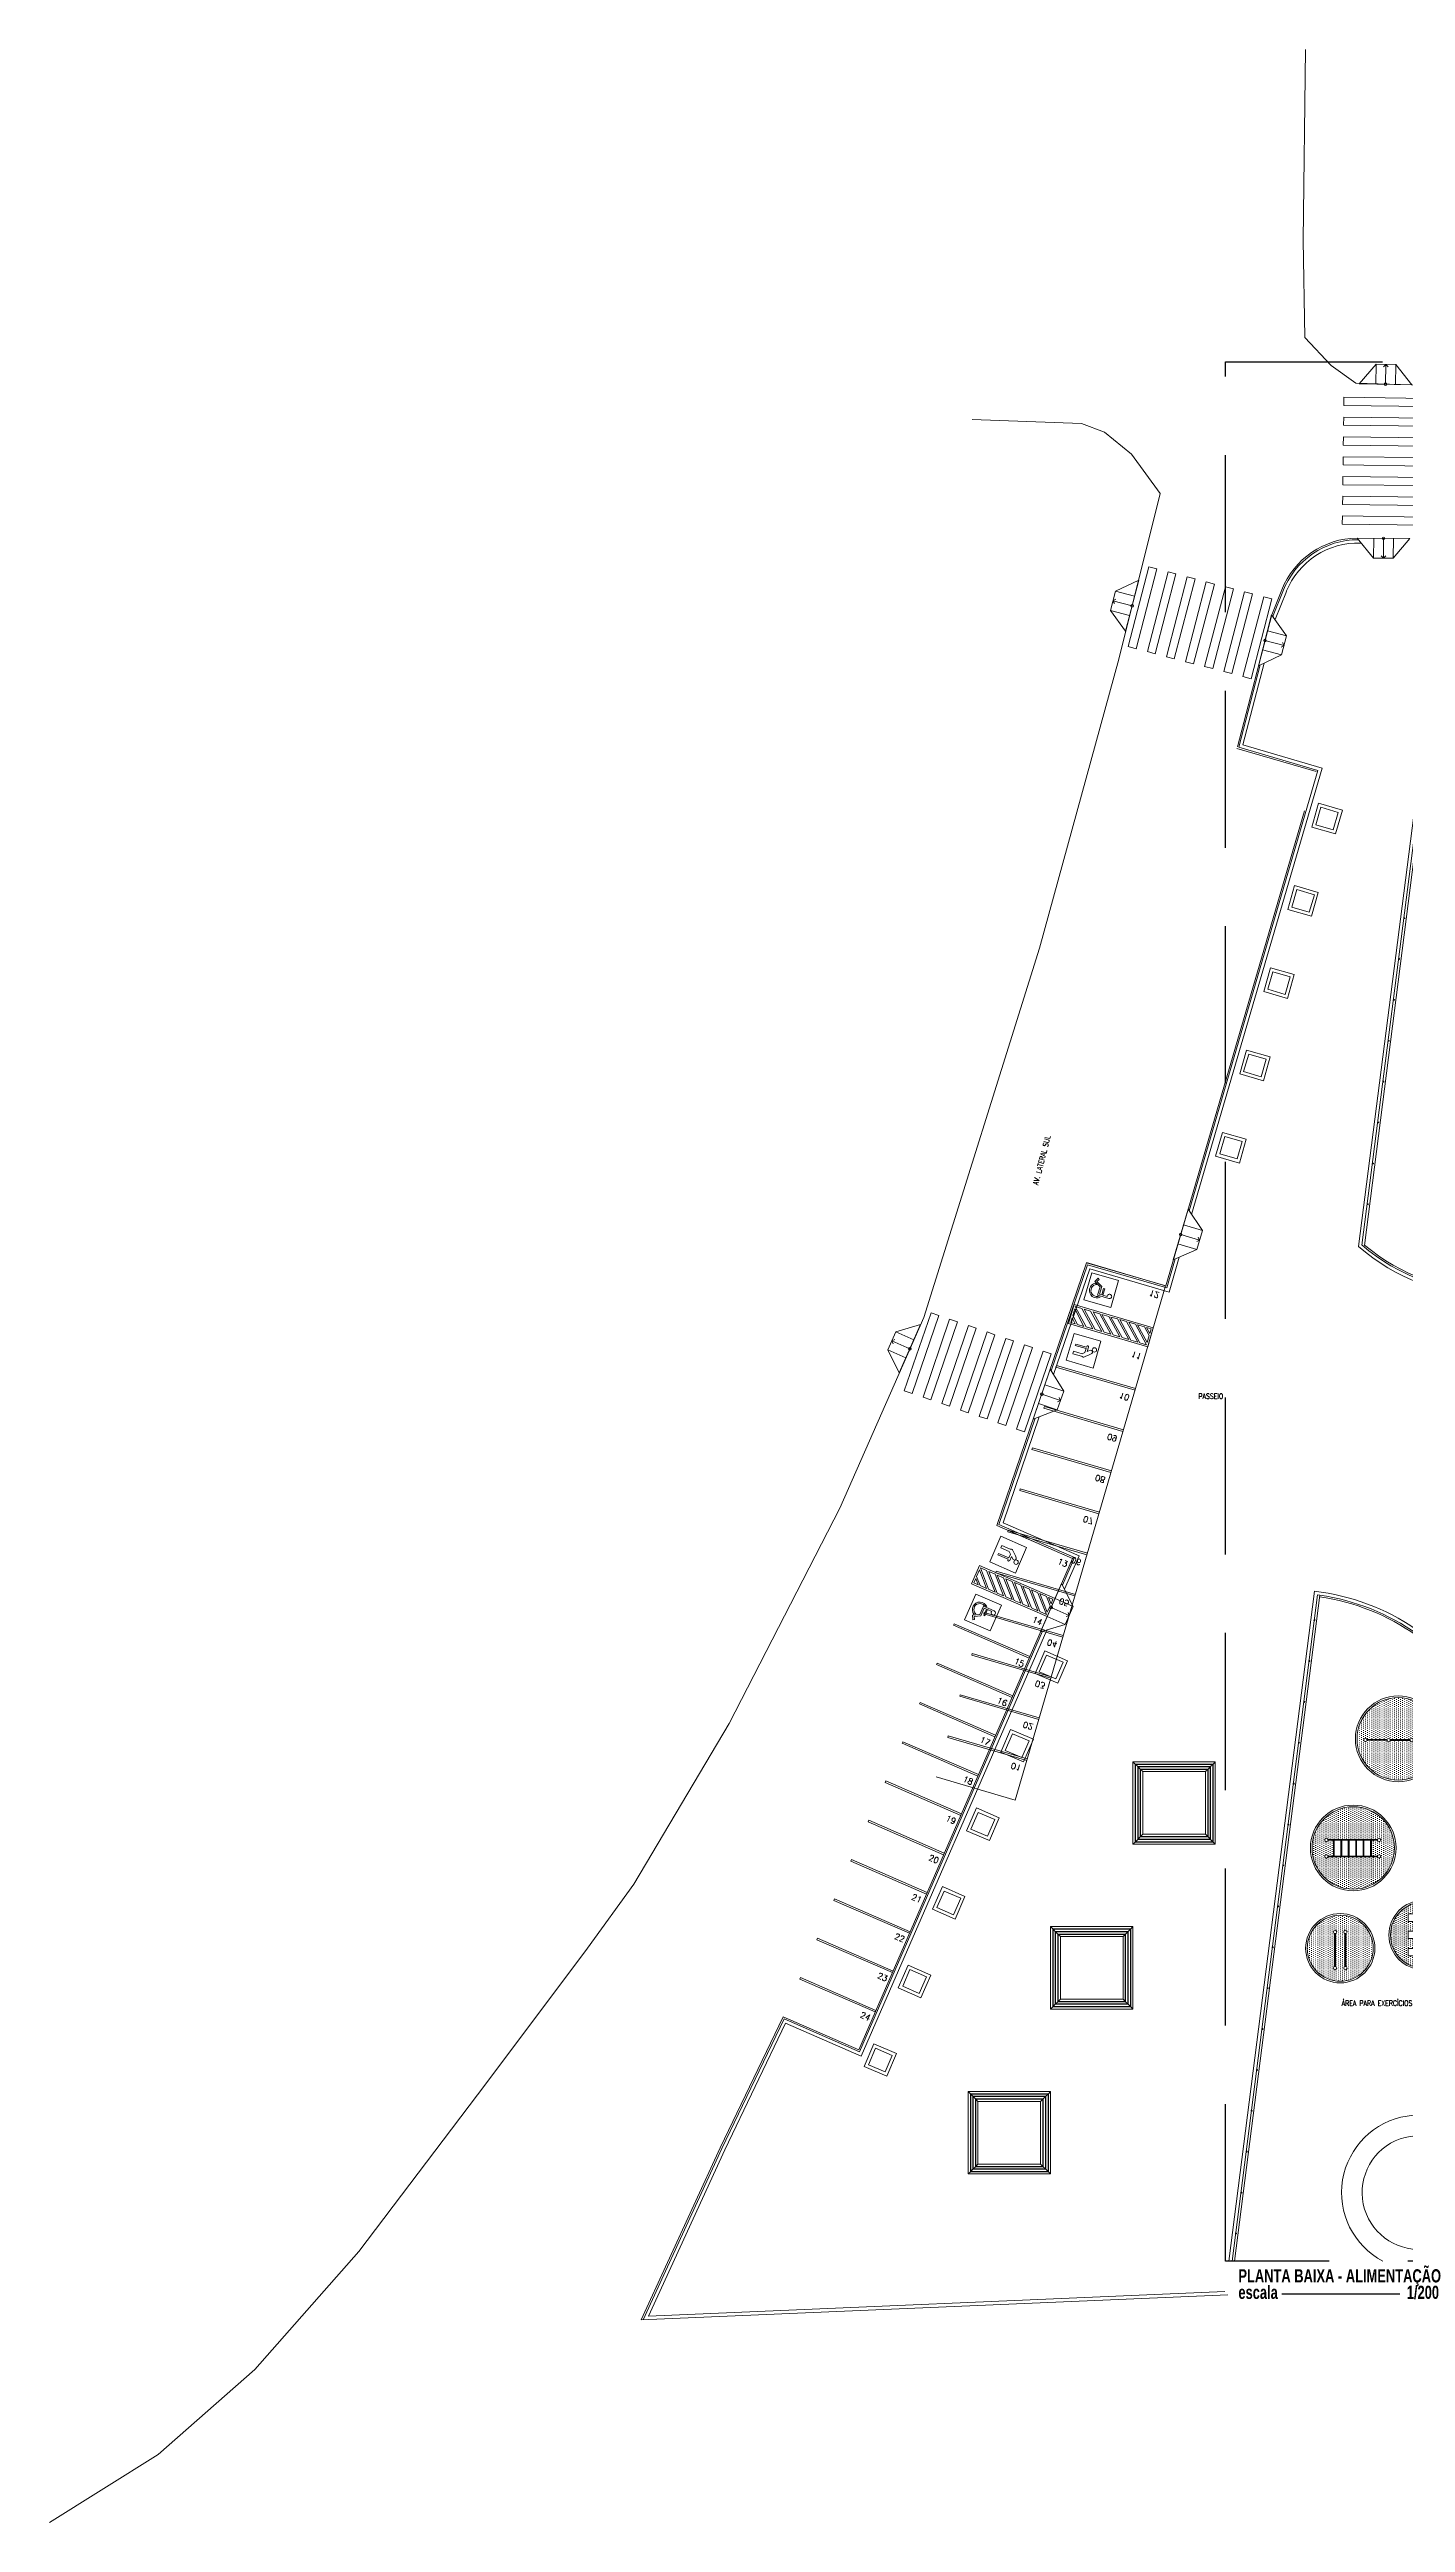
# Model space of a CAD drawing. Header units: millimetres. Extents: x 867 to 1330, y 209 to 507.
# Drawn here: x 1066.5 to 1148.8, y 356.6 to 506.6 of the extents above; entities that cross this region are included whole.
import ezdxf
from ezdxf.enums import TextEntityAlignment as Align

# ---------------------------------------------------------------- set-up
doc = ezdxf.new("R2010")
doc.units = ezdxf.units.MM
doc.header["$LTSCALE"] = 5
doc.linetypes.add('HIDDEN', pattern=[9.525, 6.35, -3.175])
for name, color, linetype, lineweight in [('I-ARQ', 8, 'Continuous', 0), ('I-LAYOUT', 30, 'Continuous', 9), ('I-NORMO_ARQ', 9, 'Continuous', 0), ('I-TEXTOS', 2, 'Continuous', 25)]:
    doc.layers.add(name, color=color, linetype=linetype, lineweight=lineweight)
doc.styles.add('COTA250', font='ROMANS.SHX')
doc.styles.add('ROMANS', font='ROMANS.SHX', dxfattribs={"height": 0.25})
doc.styles.add('SANSSERIFBOLD', font='sasb____.pfb')

# ---------------------------------------------------------------- blocks, each defined once
blk = doc.blocks.new('A$C7A5F3391')
at = {"layer": 'I-ARQ', "ltscale": 10}
for p, q in [((0.14, 4.87), (0, 5)), ((0.29, 4.71), (0.16, 4.85)), ((0.45, 4.56), (0.31, 4.69)), ((0.47, 4.54), (0.6, 4.4)), ((4.54, 4.54), (4.4, 4.4)), ((4.56, 4.56), (4.69, 4.69)), ((4.71, 4.71), (4.85, 4.85)), ((4.87, 4.87), (5, 5)), ((0.14, 0.14), (0, 0)), ((0.29, 0.29), (0.16, 0.16)), ((0.45, 0.45), (0.31, 0.31)), ((0.47, 0.47), (0.6, 0.6)), ((4.54, 0.47), (4.4, 0.6)), ((4.56, 0.45), (4.69, 0.31)), ((4.71, 0.29), (4.85, 0.16)), ((4.87, 0.14), (5, 0))]:
    blk.add_line(p, q, dxfattribs=at)
for points in [[(0, 4.87), (0, 5), (5, 5), (5, 0), (4.87, 0)], [(5, 0.14), (5, 0), (0, 0), (0, 5), (0.14, 5)], [(0, 4.71), (0, 4.85)], [(0, 4.56), (0, 4.69)], [(0.14, 4.87), (0.14, 0.14), (4.87, 0.14)], [(4.87, 0.14), (4.87, 4.87), (0.14, 4.87)], [(0.16, 4.85), (4.85, 4.85), (4.85, 0.16), (0.16, 0.16), (0.16, 4.85)], [(0.29, 4.71), (0.29, 0.29), (4.71, 0.29)], [(0.29, 4.58), (0.29, 4.71), (4.71, 4.71), (4.71, 0.47)], [(4.71, 0.29), (4.71, 4.71), (0.29, 4.71)], [(4.54, 0.29), (0.29, 0.29), (0.29, 4.54)], [(4.54, 0.47), (0.47, 0.47), (0.47, 4.54)], [(4.54, 0), (4.4, 0)]]:
    blk.add_lwpolyline(points, dxfattribs=at)
for points in [[(4.69, 0.31), (0.31, 0.31), (0.31, 4.69), (4.69, 4.69), (4.69, 0.31)], [(4.56, 0.45), (4.56, 4.56), (0.45, 4.56), (0.45, 0.45), (4.56, 0.45)], [(0.47, 4.54), (0.47, 0.47), (4.54, 0.47), (4.54, 4.54)], [(4.4, 0.6), (4.4, 4.4), (0.6, 4.4), (0.6, 0.6), (4.4, 0.6)]]:
    blk.add_lwpolyline(points, close=True, dxfattribs=at)
blk = doc.blocks.new('A$C70E94E78')
at = {"layer": 'I-ARQ', "linetype": 'Continuous', "ltscale": 3}
for p, q in [((0, 0.08), (3.2, 0.08)), ((1.6, 1.28), (1.46, 1.14)), ((1.6, 1.28), (1.6, 0.08)), ((1.6, 1.28), (1.74, 1.14))]:
    blk.add_line(p, q, dxfattribs=at)
for points in [[(1, 1.28), (0, 0.08)], [(2.2, 0.08), (2.2, 1.28), (1, 1.28), (1, 0.08)], [(2.2, 1.28), (3.2, 0.08)]]:
    blk.add_lwpolyline(points, dxfattribs=at)
blk.add_circle((1.6, 0.08), 0.0798, dxfattribs=at)
blk = doc.blocks.new('A$C3C616FB4')
at = {"color": 0}
for points in [[(0.17, 1.06), (0.17, 0.84, 1.067989), (1.1, 0.47), (1.18, 0.33, -1.151299)], [(0.94, 1.12), (0.37, 1.12), (0.37, 0.92), (1.07, 0.92), (1.36, 0.42), (1.57, 0.55), (1.64, 0.44), (1.31, 0.25), (1, 0.79), (0.25, 0.79), (0.25, 1.79, -3.146264), (0.37, 1.61), (0.37, 1.22), (0.94, 1.22)]]:
    blk.add_lwpolyline(points, format="xyb", close=True, dxfattribs=at)
blk = doc.blocks.new('A$C293D0826')
for p, q in [((0.006, 0), (0.048, 0)), ((0.138, 0), (0.16, 0))]:
    blk.add_line(p, q)
for points in [[(0.006, 0), (0.008, 0.136, 0.152101), (0.003, 0.155, -0.324449), (0.004, 0.175, -0.029904), (0.091, 0.273, -0.842544), (0.134, 0.243), (0.102, 0.2)], [(0.102, 0.2), (0.169, 0.2, -0.9137), (0.172, 0.17), (0.16, 0.17), (0.16, 0)]]:
    blk.add_lwpolyline(points, format="xyb")
blk.add_lwpolyline([(0.138, 0), (0.138, 0.169), (0.076, 0.169), (0.047, 0.136), (0.048, 0)])
blk.add_circle((0.154, 0.298), 0.0333)
blk = doc.blocks.new('A$C440D491C')
at = {"layer": 'I-ARQ'}
for p, q in [((24.9, 5), (24.9, 0.91)), ((24.9, 5), (24.9, 0)), ((57.4, 5), (24.9, 5)), ((27.55, 5), (27.55, 0)), ((27.55, 5), (28.75, 5)), ((27.65, 4.9), (27.65, 4.61)), ((28.65, 4.9), (27.65, 3.9)), ((27.94, 4.9), (27.65, 4.9)), ((28.51, 4.9), (27.65, 4.04)), ((28.08, 4.9), (27.65, 4.47)), ((27.94, 4.9), (27.65, 4.61)), ((28.51, 4.9), (28.08, 4.9)), ((28.65, 4.9), (28.65, 4.48)), ((28.65, 4.9), (28.65, 4.9)), ((28.75, 5), (28.75, 0)), ((31.4, 5), (31.4, 0)), ((31.5, 5), (31.5, 0)), ((34, 5), (34, 0)), ((34.1, 5), (34.1, 0)), ((36.6, 5), (36.6, 0)), ((36.7, 5), (36.7, 0)), ((39.2, 5), (39.2, 0)), ((39.3, 5), (39.3, 0)), ((41.8, 5), (41.8, 0)), ((41.9, 5), (41.9, 0)), ((44.4, 5), (44.4, 0)), ((44.5, 5), (44.5, 0)), ((47, 5), (47, 0)), ((47.1, 5), (47.1, 0)), ((49.6, 5), (49.6, 0)), ((49.6, 5), (49.6, 0)), ((49.7, 5), (49.7, 0)), ((49.7, 5), (49.7, 0)), ((52.2, 5), (52.2, 0)), ((52.3, 5), (52.3, 0)), ((54.8, 5), (54.8, 0)), ((54.9, 5), (54.9, 0)), ((57.4, 5), (57.4, 0)), ((28.65, 4.48), (27.65, 3.48)), ((27.65, 4.47), (27.65, 4.04)), ((28.65, 4.34), (27.65, 3.34)), ((28.65, 3.91), (27.65, 2.91)), ((27.65, 3.48), (27.65, 3.9)), ((28.65, 3.77), (27.65, 2.77)), ((28.65, 3.35), (27.65, 2.35)), ((27.65, 2.91), (27.65, 3.34)), ((28.65, 3.21), (27.65, 2.21)), ((28.65, 4.34), (28.65, 3.91)), ((28.65, 3.77), (28.65, 3.35)), ((28.65, 3.21), (28.65, 2.78)), ((28.65, 2.78), (27.65, 1.78)), ((27.65, 2.35), (27.65, 2.77)), ((28.65, 2.64), (27.65, 1.64)), ((28.65, 2.22), (27.65, 1.22)), ((27.65, 1.78), (27.65, 2.21)), ((28.65, 2.07), (27.65, 1.07)), ((28.65, 1.65), (27.65, 0.65)), ((27.65, 1.22), (27.65, 1.64)), ((28.65, 1.51), (27.65, 0.51)), ((28.65, 2.64), (28.65, 2.22)), ((28.65, 2.07), (28.65, 1.65)), ((28.65, 1.51), (28.65, 1.08)), ((28.75, 0), (27.55, 0)), ((28.65, 1.08), (27.65, 0.1)), ((27.65, 0.65), (27.65, 1.07)), ((27.65, 0.1), (27.65, 0.51)), ((28.65, 0.94), (27.79, 0.1)), ((28.22, 0.1), (27.79, 0.1)), ((28.65, 0.52), (28.22, 0.1)), ((28.65, 0.38), (28.36, 0.1)), ((28.65, 0.1), (28.36, 0.1)), ((28.65, 0.94), (28.65, 0.52)), ((28.65, 0.38), (28.65, 0.1)), ((31.5, 0), (31.4, 0)), ((34.1, 0), (34, 0)), ((36.7, 0), (36.6, 0)), ((39.3, 0), (39.2, 0)), ((41.9, 0), (41.8, 0)), ((44.5, 0), (44.4, 0)), ((47.1, 0), (47, 0)), ((49.7, 0), (49.6, 0)), ((49.7, 0), (49.6, 0)), ((52.3, 0), (52.2, 0)), ((54.9, 0), (54.8, 0))]:
    blk.add_line(p, q, dxfattribs=at)
at = {"layer": 'I-LAYOUT'}
for points in [[(27.1, 0.48), (25.4, 0.48), (25.4, 2.18), (27.1, 2.18)], [(29.23, 0.48), (30.93, 0.48), (30.93, 2.18), (29.23, 2.18)]]:
    blk.add_lwpolyline(points, close=True, dxfattribs=at)
at = {"layer": 'I-LAYOUT', "xscale": -0.7200000006705523, "yscale": 0.7200000006705523, "zscale": 0.7200000000000001}
blk.add_blockref('A$C3C616FB4', (26.79, 0.63), dxfattribs=at)
at = {"layer": 'I-LAYOUT', "extrusion": (0, 0, -1), "xscale": 4, "yscale": 4, "zscale": -4}
blk.add_blockref('A$C293D0826', (-30.46, 0.76), dxfattribs=at)
at = {"layer": 'I-ARQ', "style": 'COTA250', "text_generation_flag": 2}
for s, p in [('12', (25.58, 4.48)), ('11', (29.45, 4.48)), ('10', (32.05, 4.48)), ('09', (34.65, 4.48)), ('08', (37.25, 4.48)), ('07', (39.85, 4.48)), ('06', (42.45, 4.48)), ('05', (45.05, 4.48)), ('04', (47.65, 4.48)), ('03', (50.25, 4.48)), ('02', (52.85, 4.48)), ('01', (55.45, 4.48))]:
    blk.add_text(s, height=0.36, rotation=270, dxfattribs=at).set_placement(p, align=Align.MIDDLE_CENTER)
blk = doc.blocks.new('A$C2D12074D')
at = {"layer": 'I-ARQ'}
for p, q in [((0, 5), (0, 0.91)), ((0, 5), (0, 0)), ((32.5, 5), (0, 5)), ((2.65, 5), (2.65, 0)), ((2.65, 5), (3.85, 5)), ((2.75, 4.9), (2.75, 4.61)), ((3.75, 4.9), (2.75, 3.9)), ((3.04, 4.9), (2.75, 4.9)), ((3.61, 4.9), (2.75, 4.04)), ((3.18, 4.9), (2.75, 4.47)), ((3.04, 4.9), (2.75, 4.61)), ((3.61, 4.9), (3.18, 4.9)), ((3.75, 4.9), (3.75, 4.48)), ((3.75, 4.9), (3.75, 4.9)), ((3.85, 5), (3.85, 0)), ((6.5, 5), (6.5, 0)), ((6.6, 5), (6.6, 0)), ((9.1, 5), (9.1, 0)), ((9.2, 5), (9.2, 0)), ((11.7, 5), (11.7, 0)), ((11.8, 5), (11.8, 0)), ((14.3, 5), (14.3, 0)), ((14.4, 5), (14.4, 0)), ((16.9, 5), (16.9, 0)), ((17, 5), (17, 0)), ((19.5, 5), (19.5, 0)), ((19.6, 5), (19.6, 0)), ((22.1, 5), (22.1, 0)), ((22.2, 5), (22.2, 0)), ((24.7, 5), (24.7, 0)), ((24.7, 5), (24.7, 0)), ((24.8, 5), (24.8, 0)), ((24.8, 5), (24.8, 0)), ((27.3, 5), (27.3, 0)), ((27.4, 5), (27.4, 0)), ((29.9, 5), (29.9, 0)), ((30, 5), (30, 0)), ((32.5, 5), (32.5, 0)), ((3.75, 4.48), (2.75, 3.48)), ((2.75, 4.47), (2.75, 4.04)), ((3.75, 4.34), (2.75, 3.34)), ((3.75, 3.91), (2.75, 2.91)), ((2.75, 3.48), (2.75, 3.9)), ((3.75, 3.77), (2.75, 2.77)), ((3.75, 3.35), (2.75, 2.35)), ((2.75, 2.91), (2.75, 3.34)), ((3.75, 3.21), (2.75, 2.21)), ((3.75, 4.34), (3.75, 3.91)), ((3.75, 3.77), (3.75, 3.35)), ((3.75, 3.21), (3.75, 2.78)), ((3.75, 2.78), (2.75, 1.78)), ((2.75, 2.35), (2.75, 2.77)), ((3.75, 2.64), (2.75, 1.64)), ((3.75, 2.22), (2.75, 1.22)), ((2.75, 1.78), (2.75, 2.21)), ((3.75, 2.07), (2.75, 1.07)), ((3.75, 1.65), (2.75, 0.65)), ((2.75, 1.22), (2.75, 1.64)), ((3.75, 1.51), (2.75, 0.51)), ((3.75, 2.64), (3.75, 2.22)), ((3.75, 2.07), (3.75, 1.65)), ((3.75, 1.51), (3.75, 1.08)), ((3.85, 0), (2.65, 0)), ((3.75, 1.08), (2.75, 0.1)), ((2.75, 0.65), (2.75, 1.07)), ((2.75, 0.1), (2.75, 0.51)), ((3.75, 0.94), (2.89, 0.1)), ((3.32, 0.1), (2.89, 0.1)), ((3.75, 0.52), (3.32, 0.1)), ((3.75, 0.38), (3.46, 0.1)), ((3.75, 0.1), (3.46, 0.1)), ((3.75, 0.94), (3.75, 0.52)), ((3.75, 0.38), (3.75, 0.1)), ((6.6, 0), (6.5, 0)), ((9.2, 0), (9.1, 0)), ((11.8, 0), (11.7, 0)), ((14.4, 0), (14.3, 0)), ((17, 0), (16.9, 0)), ((19.6, 0), (19.5, 0)), ((22.2, 0), (22.1, 0)), ((24.8, 0), (24.7, 0)), ((24.8, 0), (24.7, 0)), ((27.4, 0), (27.3, 0)), ((30, 0), (29.9, 0))]:
    blk.add_line(p, q, dxfattribs=at)
at = {"layer": 'I-LAYOUT'}
for points in [[(2.2, 0.48), (0.5, 0.48), (0.5, 2.18), (2.2, 2.18)], [(4.33, 0.48), (6.03, 0.48), (6.03, 2.18), (4.33, 2.18)]]:
    blk.add_lwpolyline(points, close=True, dxfattribs=at)
at = {"layer": 'I-LAYOUT', "extrusion": (0, 0, -1), "xscale": -4, "yscale": 4, "zscale": -4}
blk.add_blockref('A$C293D0826', (-0.96, 0.76), dxfattribs=at)
at = {"layer": 'I-LAYOUT', "xscale": 0.7200000006705523, "yscale": 0.7200000006705523, "zscale": 0.7200000006705523}
blk.add_blockref('A$C3C616FB4', (4.64, 0.63), dxfattribs=at)
at = {"layer": 'I-ARQ', "style": 'COTA250'}
for s, p in [('13', (0.48, 4.56)), ('14', (4.33, 4.56)), ('15', (7.08, 4.56)), ('16', (9.68, 4.56)), ('17', (12.28, 4.56)), ('18', (14.88, 4.56)), ('19', (17.48, 4.56)), ('20', (20.08, 4.56)), ('21', (22.68, 4.56)), ('22', (25.28, 4.56)), ('23', (27.88, 4.56)), ('24', (30.48, 4.56))]:
    blk.add_text(s, height=0.36, rotation=90, dxfattribs=at).set_placement(p, align=Align.MIDDLE_CENTER)
blk = doc.blocks.new('A$C5FAE593F')
at = {"layer": 'I-ARQ'}
for points in [[(2.1, 7.77), (1.94, 7.29), (6.67, 5.68), (6.83, 6.15)], [(2.49, 8.9), (2.33, 8.43), (7.06, 6.81), (7.22, 7.29)], [(1.71, 6.63), (1.55, 6.16), (6.28, 4.54), (6.44, 5.02)], [(1.33, 5.5), (1.16, 5.02), (5.9, 3.41), (6.06, 3.88)], [(0.55, 3.22), (0.39, 2.75), (5.12, 1.14), (5.28, 1.61)], [(0.94, 4.36), (0.78, 3.89), (5.51, 2.27), (5.67, 2.74)], [(0.16, 2.09), (0, 1.62), (4.73, 0), (4.89, 0.47)]]:
    blk.add_lwpolyline(points, close=True, dxfattribs=at)
blk = doc.blocks.new('01')
at = {"layer": 'I-ARQ'}
for p, q in [((1877.19, 962.2), (1879.2, 962.2)), ((1877.19, 962.15), (1879.2, 962.15)), ((1877.2, 961.57), (1879.2, 961.57)), ((1877.2, 961.52), (1879.2, 961.52))]:
    blk.add_line(p, q, dxfattribs=at)
for centre in [(1877.1, 962.17), (1877.1, 961.54), (1879.3, 962.17), (1879.3, 961.54)]:
    blk.add_circle(centre, 0.1, dxfattribs=at)
blk = doc.blocks.new('A$C3AF01359')
at = {"layer": 'I-ARQ'}
h = blk.add_hatch(dxfattribs=at)
h.set_pattern_fill('DOTS', color=256, scale=2, style=0)
h.set_pattern_definition([(0, (0.1, 0.1), (0.0625, 0.125), [0, -0.125])])
h.paths.add_polyline_path([(0.1, 2.1, 1), (4.1, 2.1, 1)])
h.paths.add_polyline_path([(3.22, 2.44, -0.881018), (3.42, 2.41, -0.881018), (3.22, 2.39), (1.21, 2.39, -0.881018), (1.02, 2.41, -0.881018), (1.21, 2.44)], flags=16)
h.paths.add_polyline_path([(3.22, 1.81, -0.881018), (3.42, 1.78, -0.881018), (3.22, 1.76), (1.21, 1.76, -0.886957), (1.02, 1.78, -0.875093), (1.21, 1.81)], flags=16)
for radius in [2.1, 2]:
    blk.add_circle((2.1, 2.1), radius, dxfattribs=at)
at = {"layer": 'I-ARQ', "rotation": 179.9998712936228}
blk.add_blockref('01', (1880.41, 963.95), dxfattribs=at)
blk = doc.blocks.new('5')
at = {"layer": 'I-ARQ'}
for p, q in [((-3.1, 1.03), (-0.1, 1.03)), ((-3.1, 0.98), (-0.1, 0.98)), ((-3.1, 0.02), (-0.1, 0.02)), ((-2.73, 0.98), (-2.73, 0.02)), ((-2.68, 0.98), (-2.68, 0.02)), ((-2.28, 0.98), (-2.28, 0.02)), ((-2.23, 0.98), (-2.23, 0.02)), ((-1.83, 0.98), (-1.83, 0.02)), ((-1.78, 0.98), (-1.78, 0.02)), ((-1.38, 0.98), (-1.38, 0.02)), ((-1.33, 0.98), (-1.33, 0.02)), ((-0.93, 0.98), (-0.93, 0.02)), ((-0.88, 0.98), (-0.88, 0.02)), ((-0.48, 0.98), (-0.48, 0.02)), ((-0.43, 0.98), (-0.43, 0.02)), ((-3.1, -0.03), (-0.1, -0.03))]:
    blk.add_line(p, q, dxfattribs=at)
for centre in [(-3.2, 1), (-3.2, 0), (0, 1), (0, 0)]:
    blk.add_circle(centre, 0.1, dxfattribs=at)
blk = doc.blocks.new('A$C3DA76D2A')
at = {"layer": 'I-ARQ'}
h = blk.add_hatch(dxfattribs=at)
h.set_pattern_fill('DOTS', color=256, scale=2, style=0)
h.set_pattern_definition([(0, (0.1, 0.1), (0.0625, 0.125), [0, -0.125])])
h.paths.add_polyline_path([(0.1, 2.6, 1), (5.1, 2.6, 1)])
h.paths.add_polyline_path([(3.14, 1.07, -0.345614), (3.22, 0.97, -1), (3.02, 0.97, -0.338379), (3.09, 1.07), (3.09, 1.4), (2.14, 1.4), (2.14, 1.07, -0.341886), (2.21, 0.97, -1), (2.01, 0.97, -0.342111), (2.09, 1.07), (2.09, 4.07, -0.341886), (2.02, 4.17, -1), (2.22, 4.17, -0.342111), (2.14, 4.07), (2.14, 3.7), (3.09, 3.7), (3.09, 4.07, -0.341886), (3.02, 4.17, -1), (3.22, 4.17, -0.342111), (3.14, 4.07)], flags=16)
for radius in [2.6, 2.5]:
    blk.add_circle((2.6, 2.6), radius, dxfattribs=at)
at = {"layer": 'I-ARQ', "rotation": 269.976753056994}
blk.add_blockref('5', (2.11, 0.97), dxfattribs=at)
blk = doc.blocks.new('03')
at = {"layer": 'I-ARQ'}
for p, q in [((-4.1, 0.02), (-2.9, 0.02)), ((-2.7, 0.02), (-1.5, 0.02)), ((-1.3, 0.02), (-0.1, 0.02)), ((-4.1, -0.03), (-2.9, -0.03)), ((-2.7, -0.03), (-1.5, -0.03)), ((-1.3, -0.03), (-0.1, -0.03))]:
    blk.add_line(p, q, dxfattribs=at)
for centre in [(-4.2, 0), (-2.8, 0), (-1.4, 0), (0, 0)]:
    blk.add_circle(centre, 0.1, dxfattribs=at)
blk = doc.blocks.new('A$C58420811')
at = {"layer": 'I-ARQ'}
h = blk.add_hatch(dxfattribs=at)
h.set_pattern_fill('DOTS', color=256, scale=2, style=0)
h.set_pattern_definition([(0, (0, 0), (0.0625, 0.125), [0, -0.125])])
h.paths.add_polyline_path([(0.6, 3.1, 1), (5.6, 3.1, 1)])
h.paths.add_polyline_path([(3.27, 3.91, -0.34231), (3.19, 3.82), (3.19, 2.61, -0.341687), (3.26, 2.51, -0.328756), (3.19, 2.42), (3.19, 1.21, -0.341687), (3.27, 1.11, -1), (3.07, 1.11, -0.34231), (3.14, 1.21), (3.14, 2.42, -0.355179), (3.06, 2.51, -0.34231), (3.14, 2.61), (3.14, 3.82, -0.341687), (3.07, 3.91, -0.34231), (3.14, 4.01), (3.14, 5.22, -0.341687), (3.07, 5.31, -1), (3.27, 5.31, -0.34231), (3.19, 5.22), (3.19, 4.01, -0.341687)], flags=16)
for radius in [2.6, 2.5]:
    blk.add_circle((3.1, 3.1), radius, dxfattribs=at)
at = {"layer": 'I-ARQ', "rotation": 269.9359349999842}
blk.add_blockref('03', (3.17, 1.11), dxfattribs=at)
blk = doc.blocks.new('04')
at = {"layer": 'I-ARQ'}
for p, q in [((0, 0), (0, 0.45)), ((0, 0.45), (1.57, 0.45)), ((0, 0), (1.57, 0)), ((1.6, 0.06), (1.6, 0.39)), ((1.65, 0.08), (1.65, 0.38))]:
    blk.add_line(p, q, dxfattribs=at)
for centre in [(1.65, 0.45), (1.65, 0)]:
    blk.add_circle(centre, 0.075, dxfattribs=at)
blk = doc.blocks.new('A$C77C96547')
at = {"layer": 'I-ARQ'}
h = blk.add_hatch(dxfattribs=at)
h.set_pattern_fill('DOTS', color=256, scale=2, style=0)
h.set_pattern_definition([(0, (0.1, 0.1), (0.0625, 0.125), [0, -0.125])])
h.paths.add_polyline_path([(0.1, 2.1, 1), (4.1, 2.1, 1)])
h.paths.add_polyline_path([(2.39, 2.83, -0.414214), (2.32, 2.75), (2.32, 1.18), (1.87, 1.18), (1.87, 2.75, -0.414214), (1.79, 2.83, -1), (1.94, 2.83), (2.24, 2.83, -1)], flags=16)
h.paths.add_polyline_path([(2.99, 2.83), (3.29, 2.83, -1), (3.44, 2.83, -0.414214), (3.37, 2.75), (3.37, 1.18), (2.92, 1.18), (2.92, 2.75, -0.414214), (2.84, 2.83, -1)], flags=16)
h.paths.add_polyline_path([(1.34, 2.83, -0.414214), (1.27, 2.75), (1.27, 1.18), (0.82, 1.18), (0.82, 2.75, -0.414214), (0.74, 2.83, -1), (0.89, 2.83), (1.19, 2.83, -1)], flags=16)
for radius in [2.1, 2]:
    blk.add_circle((2.1, 2.1), radius, dxfattribs=at)
at = {"layer": 'I-ARQ', "xscale": -1, "rotation": 270.0001287530679}
for p in [(0.82, 1.18), (1.87, 1.18), (2.92, 1.18)]:
    blk.add_blockref('04', p, dxfattribs=at)
blk = doc.blocks.new('CERCA')
at = {"layer": 'I-ARQ'}
blk.add_lwpolyline([(-0.02, 0), (0.03, 0), (0.03, -0.06), (-0.02, -0.06)], close=True, dxfattribs=at)

msp = doc.modelspace()

# ---------------------------------------------------------------- linework, layer by layer
at = {"linetype": 'HIDDEN', "ltscale": 0.3}
msp.add_lwpolyline([(1137.87, 487.62), (1272.76, 487.62), (1272.76, 372.43), (1137.87, 372.43)], close=True, dxfattribs=at)
at = {"layer": 'I-ARQ'}
for p, q in [((1149.07, 476.91), (1145.87, 476.94)), ((1146.08, 476.63), (1146.12, 476.63)), ((1140.68, 472.28), (1141.29, 473.8)), ((1140.78, 472.25), (1141.35, 473.69)), ((1140.89, 471.99), (1141.57, 473.69)), ((1138.6, 464.28), (1140.68, 472.28)), ((1140.76, 472.18), (1140.78, 472.25)), ((1138.69, 464.25), (1139.99, 469.24)), ((1138.93, 464.39), (1140.23, 469.35)), ((1138.57, 464.18), (1143.37, 462.78)), ((1138.69, 464.25), (1143.49, 462.85)), ((1138.93, 464.39), (1143.74, 462.98)), ((1143.49, 462.85), (1135.68, 436.13)), ((1143.74, 462.98), (1135.82, 435.92)), ((1149.58, 462.33), (1145.95, 433.97)), ((1149.79, 462.39), (1146.16, 434.05)), ((1149.94, 462.37), (1146.31, 434.03)), ((1142.67, 460.39), (1134.25, 431.58)), ((1124.01, 417.05), (1129.45, 432.99)), ((1129.45, 432.99), (1124.01, 417.05)), ((1127.31, 426.42), (1129.51, 432.86)), ((1127.45, 426.2), (1129.64, 432.62)), ((1134.25, 431.58), (1129.45, 432.99)), ((1134.31, 431.46), (1129.51, 432.86)), ((1134.45, 431.21), (1129.64, 432.62)), ((1134.83, 433.22), (1134.31, 431.46)), ((1135.07, 433.32), (1134.45, 431.21)), ((1124.13, 417.1), (1126.33, 423.55)), ((1124.38, 417.21), (1126.57, 423.64)), ((1124.13, 417.1), (1128.72, 415.1)), ((1124.38, 417.21), (1128.99, 415.21)), ((1127.99, 413.42), (1128.72, 415.1)), ((1128.11, 413.19), (1128.99, 415.21)), ((1143.27, 413.07), (1138.07, 372.43)), ((1143.45, 412.84), (1138.28, 372.43)), ((1143.6, 412.82), (1138.43, 372.43)), ((1143.45, 412.84), (1143.6, 412.83)), ((1115.68, 385.12), (1126.78, 410.64)), ((1115.78, 384.86), (1127.03, 410.71)), ((1107.22, 379.31), (1111.04, 387.24)), ((1107.31, 379.27), (1111.09, 387.12)), ((1111.09, 387.12), (1115.68, 385.12)), ((1107.49, 379.18), (1111.19, 386.86)), ((1111.19, 386.86), (1115.78, 384.86)), ((1102.43, 368.87), (1107.22, 379.31)), ((1102.55, 368.88), (1107.31, 379.27)), ((1102.86, 369.09), (1107.5, 379.18)), ((1137.84, 370.58), (1102.86, 369.09)), ((1138.01, 370.39), (1102.43, 368.87))]:
    msp.add_line(p, q, dxfattribs=at)
msp.add_lwpolyline([(1142.74, 506.57), (1142.6, 495.01), (1142.7, 489.1), (1144.29, 487.4), (1145.79, 486.33), (1162.07, 485.84), (1179.56, 485.73), (1181.69, 488.3), (1181.67, 492.19)], dxfattribs=at)
at = {"layer": 'I-ARQ', "flags": 128}
msp.add_lwpolyline([(1122.5, 484.14), (1129.14, 483.88), (1130.53, 483.36), (1132.18, 482.02), (1133.92, 479.64), (1131.4, 469.6), (1126.6, 452.06), (1119.57, 429.67), (1114.48, 418.11), (1107.76, 405.03), (1101.98, 395.29), (1099.17, 391.41), (1093, 383.19), (1085.29, 373.02), (1078.99, 365.85), (1073.12, 360.7), (1066.52, 356.58)], dxfattribs=at)
at = {"layer": 'I-ARQ'}
for points in [[(1144.56, 459), (1143.12, 459.41), (1143.53, 460.85), (1144.97, 460.44)], [(1144.42, 459.25), (1143.36, 459.55), (1143.67, 460.61), (1144.72, 460.3)], [(1143.1, 454.01), (1141.66, 454.42), (1142.07, 455.86), (1143.51, 455.45)], [(1142.96, 454.25), (1141.9, 454.56), (1142.21, 455.62), (1143.27, 455.31)], [(1141.64, 449.02), (1140.2, 449.43), (1140.61, 450.87), (1142.05, 450.46)], [(1141.5, 449.26), (1140.44, 449.57), (1140.75, 450.63), (1141.81, 450.32)], [(1140.18, 444.02), (1138.74, 444.44), (1139.15, 445.88), (1140.59, 445.47)], [(1140.04, 444.27), (1138.98, 444.58), (1139.29, 445.63), (1140.35, 445.33)], [(1138.72, 439.03), (1137.28, 439.45), (1137.69, 440.89), (1139.13, 440.48)], [(1138.58, 439.28), (1137.53, 439.59), (1137.83, 440.64), (1138.89, 440.34)], [(1127.7, 407.48), (1126.32, 408.08), (1126.92, 409.45), (1128.29, 408.85)], [(1127.59, 407.74), (1126.58, 408.18), (1127.02, 409.19), (1128.03, 408.75)], [(1125.62, 402.71), (1124.25, 403.31), (1124.84, 404.68), (1126.22, 404.09)], [(1125.52, 402.97), (1124.51, 403.41), (1124.95, 404.42), (1125.96, 403.98)], [(1123.55, 397.94), (1122.17, 398.54), (1122.77, 399.92), (1124.15, 399.32)], [(1123.44, 398.21), (1122.43, 398.64), (1122.87, 399.65), (1123.88, 399.21)], [(1121.47, 393.17), (1120.1, 393.77), (1120.7, 395.15), (1122.07, 394.55)], [(1121.37, 393.44), (1120.36, 393.88), (1120.8, 394.88), (1121.81, 394.45)], [(1119.4, 388.41), (1118.02, 389), (1118.62, 390.38), (1120, 389.78)], [(1119.29, 388.67), (1118.29, 389.11), (1118.72, 390.12), (1119.73, 389.68)], [(1117.33, 383.64), (1115.95, 384.24), (1116.55, 385.62), (1117.92, 385.02)], [(1117.22, 383.91), (1116.21, 384.34), (1116.65, 385.35), (1117.66, 384.91)]]:
    msp.add_lwpolyline(points, close=True, dxfattribs=at)
for centre, radius, start, end in [((1145.93, 471.94), 5, 90.7016, 158.1583), ((1145.93, 471.94), 4.9, 89.7602, 159.0352), ((1145.93, 471.94), 4.7, 88.1407, 158.1583), ((1154.02, 443.23), 12.28, 228.9173, 28.9471), ((1154.02, 443.23), 12.08, 229.4228, 28.9471), ((1154.02, 443.23), 11.98, 229.9645, 28.9471), ((1141.67, 399.4), 13.76, 333.4943, 83.2969), ((1141.67, 399.4), 13.46, 333.4943, 81.8202), ((1141.67, 399.4), 13.56, 333.4943, 81.8267), ((1149.62, 376.59), 4.7, 27.195, 242.2447), ((1149.62, 376.59), 3.45, 27.195, 273.832)]:
    msp.add_arc(centre, radius, start, end, dxfattribs=at)
at = {"layer": 'I-TEXTOS', "color": 4}
msp.add_line((1141.3, 370.45), (1148.46, 370.45), dxfattribs=at)

# ---------------------------------------------------------------- block references
at = {"layer": 'I-ARQ', "xscale": -1, "rotation": 358.9842988661575}
msp.add_blockref('A$C70E94E78', (1149.19, 486.16), dxfattribs=at)
at = {"layer": 'I-ARQ'}
for name, p, rotation in [('A$C5FAE593F', (1149.56, 486.95), 198.124954462992), ('A$C70E94E78', (1149.07, 476.99), 179.5465597246549), ('A$C5FAE593F', (1131.62, 475.07), 274.2545198633669), ('A$C70E94E78', (1140.6, 472.3), 255.3949947854808), ('CERCA', (1148.7, 453.89), 82.70829715980386), ('CERCA', (1148.38, 451.41), 82.70829715980386), ('CERCA', (1148.07, 448.93), 82.70829715980386), ('CERCA', (1147.75, 446.45), 82.70829715980386), ('CERCA', (1147.43, 443.97), 82.70829715980386), ('CERCA', (1147.11, 441.49), 82.70829715980386), ('CERCA', (1146.8, 439.01), 82.70829715980386), ('CERCA', (1146.48, 436.53), 82.70829715980386), ('A$C70E94E78', (1135.53, 436.26), 253.6996506317056), ('A$C5FAE593F', (1118.39, 429.95), 270), ('A$C70E94E78', (1127.17, 426.56), 251.1573733787301), ('A$C70E94E78', (1127.86, 413.57), 246.4881375295979), ('CERCA', (1143.25, 411.31), 82.70829791351134), ('CERCA', (1142.93, 408.83), 82.70829791351134), ('A$C58420811', (1145.26, 407.21), 270), ('CERCA', (1142.62, 406.35), 82.70829791351134), ('CERCA', (1142.3, 403.87), 82.70829791351134), ('A$C7A5F3391', (1132.26, 402.72), 270), ('CERCA', (1141.98, 401.39), 82.70829791351134), ('A$C3DA76D2A', (1143.03, 400.09), 270), ('CERCA', (1141.66, 398.91), 82.70829791351134), ('CERCA', (1141.35, 396.43), 82.70829791351134), ('CERCA', (1141.03, 393.95), 82.70829791351134), ('A$C3AF01359', (1142.74, 393.51), 270), ('A$C77C96547', (1147.79, 394.31), 270), ('A$C7A5F3391', (1127.26, 392.72), 270), ('CERCA', (1140.71, 391.47), 82.70829791351134), ('CERCA', (1140.4, 388.99), 82.70829791351134), ('CERCA', (1140.08, 386.51), 82.70829791351134), ('CERCA', (1139.76, 384.03), 82.70829791351134), ('A$C7A5F3391', (1122.26, 382.72), 270), ('CERCA', (1139.44, 381.55), 82.70829791351134), ('CERCA', (1139.13, 379.07), 82.70829791351134), ('CERCA', (1138.81, 376.59), 82.70829791351134), ('CERCA', (1138.49, 374.11), 82.70829791351134), ('CERCA', (1139.26, 370.44), 182.4362404062261)]:
    msp.add_blockref(name, p, dxfattribs=dict(at, rotation=rotation))
at = {"layer": 'I-ARQ', "ltscale": 2, "xscale": -1}
for p, rotation in [((1132.69, 474.36), 75.39499467379525), ((1119.45, 429.2), 66.22292517577824)]:
    msp.add_blockref('A$C70E94E78', p, dxfattribs=dict(at, rotation=rotation))
at = {"layer": 'I-LAYOUT'}
for name, p, rotation in [('A$C440D491C', (1136.43, 456.89), 253.6996506391844), ('A$C2D12074D', (1124.01, 417.05), 246.4881375269411)]:
    msp.add_blockref(name, p, dxfattribs=dict(at, rotation=rotation))

# ---------------------------------------------------------------- texts
at = {"layer": 'I-NORMO_ARQ', "style": 'ROMANS', "width": 0.7}
msp.add_text('AV. LATERAL SUL', height=0.32, rotation=75.6222, dxfattribs=at).set_placement((1126.5, 437.67, -836))
for s, p in [('PASSEIO', (1136.99, 424.89)), ('ÁREA PARA EXERCÍCIOS', (1147.07, 388.08))]:
    msp.add_text(s, height=0.32, dxfattribs=at).set_placement(p, align=Align.MIDDLE_CENTER)
at = {"layer": 'I-TEXTOS', "color": 4, "style": 'SANSSERIFBOLD', "width": 0.7}
for s, p in [('PLANTA BAIXA - ALIMENTAÇÃO', (1138.66, 371.14)), ('escala                                    1/200', (1138.66, 370.14))]:
    msp.add_text(s, height=0.8, dxfattribs=at).set_placement(p)

doc.saveas('drawing.dxf')
